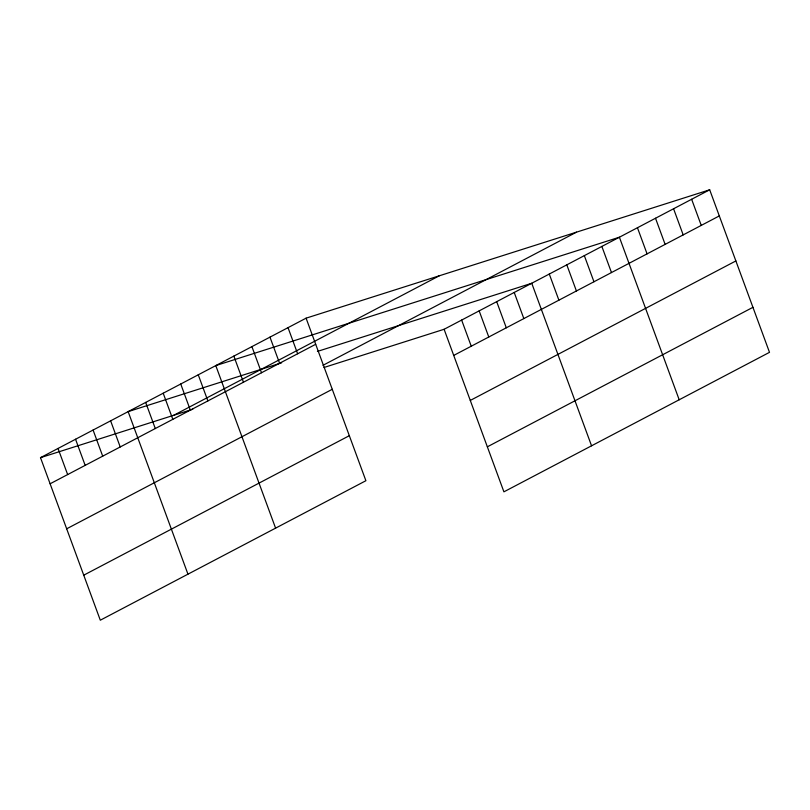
<?xml version="1.0" encoding="UTF-8"?>
<svg xmlns="http://www.w3.org/2000/svg" width="810" height="810" viewBox="0 0 810 810"><rect width="100%" height="100%" fill="white"/><g stroke="black" fill="none" stroke-linecap="round" stroke-linejoin="round"><path stroke-width="1.21" d="M306.089 318.168L365.897 480.715L100.308 620.207L40.5 457.66L306.089 318.168L709.692 189.793L769.5 352.34L503.911 491.832L444.103 329.285L709.692 189.793M173.694 415.297L439.273 275.805M50.109 483.783L315.697 344.291M322.967 365.32L576.507 232.156M66.673 528.798L332.262 389.306M453.721 355.418L719.31 215.926M83.744 575.181L349.333 435.689M470.286 400.434L735.875 260.942M487.347 446.816L752.935 307.324M281.617 362.809L128.142 411.622L187.95 574.168M317.419 351.429L531.745 283.257L591.553 445.804M40.5 457.66L192.78 409.222M324 367.487L444.103 329.285M691.639 199.28L701.247 225.403M673.576 208.767L683.184 234.89M655.513 218.254L665.121 244.377M637.45 227.742L647.068 253.864M679.195 399.775L619.397 237.219L215.784 365.593L275.592 528.14M601.86 246.432L611.479 272.555M584.334 255.636L593.953 281.758M566.808 264.84L576.416 290.972M549.281 274.053L558.89 300.176M514.218 292.461L523.837 318.583M496.692 301.664L506.301 327.797M479.166 310.878L488.774 337M461.639 320.082L471.248 346.204M288.026 327.645L297.645 353.778M269.973 337.132L279.582 363.255M251.91 346.619L261.519 372.742M233.847 356.106L243.456 382.229M198.258 374.797L207.876 400.92M180.731 384.001L190.34 410.133M163.205 393.214L172.814 419.337M145.668 402.418L155.287 428.541M110.616 420.825L120.224 446.958M93.089 430.039L102.698 456.162M75.553 439.243L85.171 465.365M58.026 448.446L67.645 474.569"/></g></svg>
